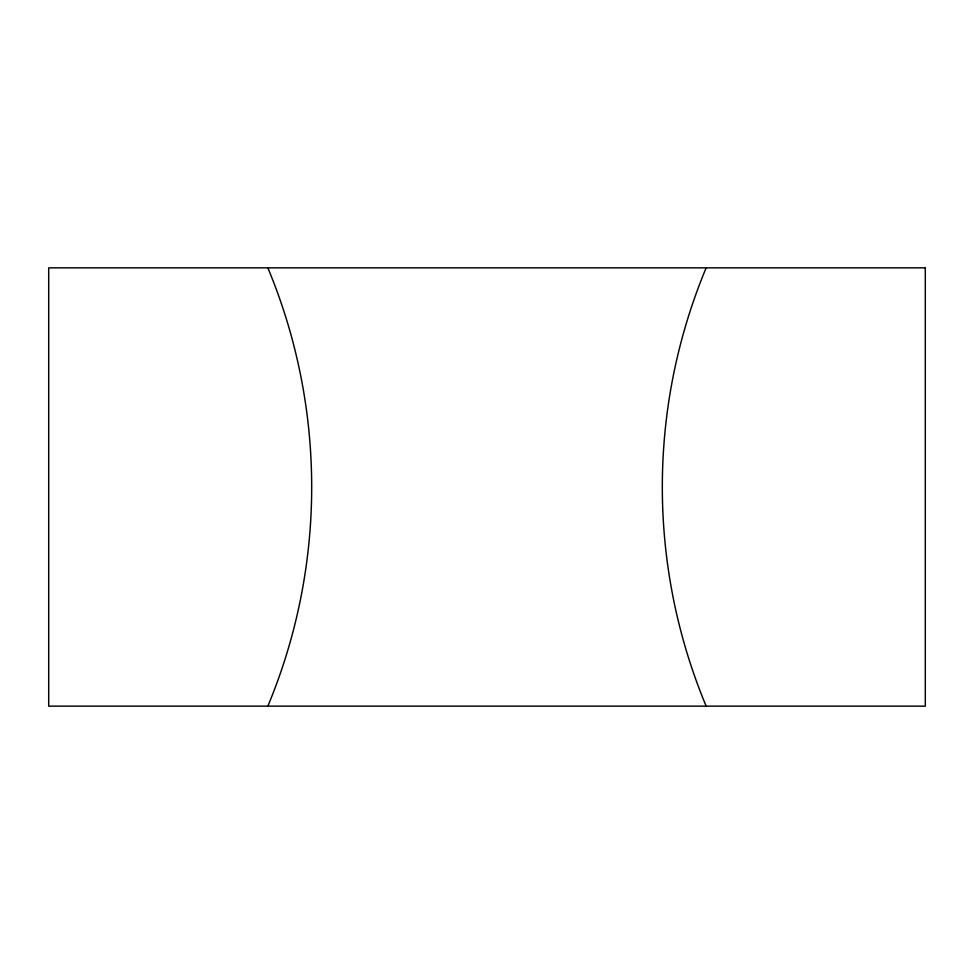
<?xml version="1.0" encoding="UTF-8"?>
<svg xmlns="http://www.w3.org/2000/svg" width="974" height="974" viewBox="0 0 974 974"><rect width="100%" height="100%" fill="white"/><g stroke="black" fill="none" stroke-linecap="round" stroke-linejoin="round"><path stroke-width="1.46" d="M267.85 267.85A569.79 569.79 0 0 1 267.85 706.15M706.15 706.15A569.79 569.79 0 0 1 706.15 267.85M925.3 267.85L48.7 267.85L48.7 706.15L925.3 706.15L925.3 267.85"/></g></svg>
